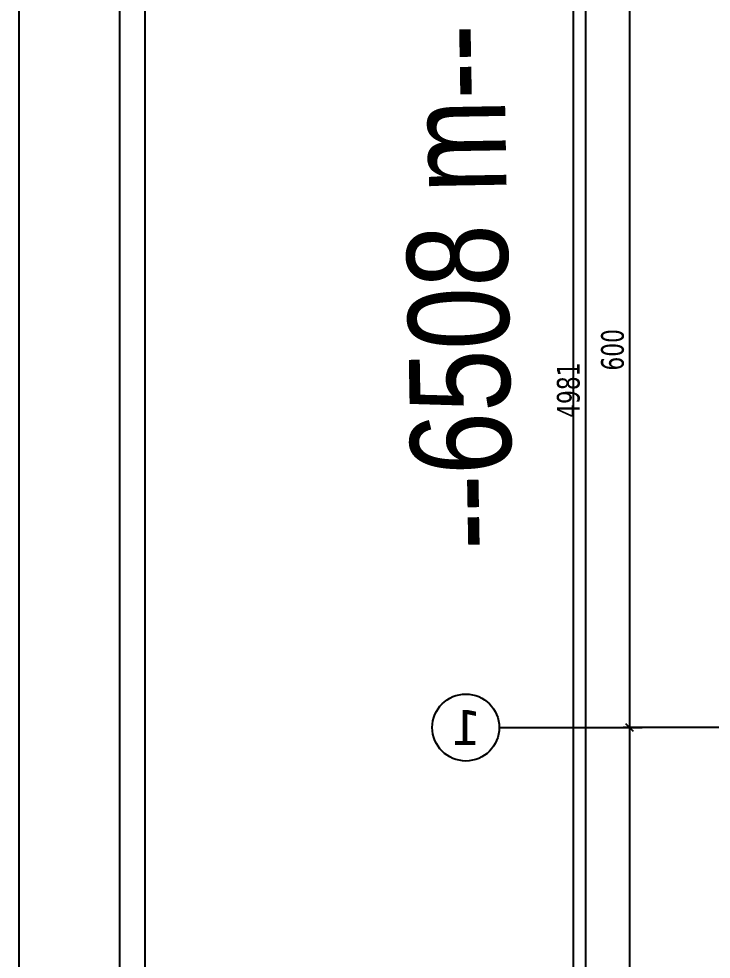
# Model space of a CAD drawing. Header units: millimetres. Extents: x 43168.9 to 43194.6, y -25545.1 to -25543.4.
# Drawn here: x 43168.9159 to 43169.0259, y -25544.3807 to -25544.2314 of the extents above; entities that cross this region are included whole.
import ezdxf
from ezdxf.enums import TextEntityAlignment as Align

# ---------------------------------------------------------------- set-up
doc = ezdxf.new("R2010")
doc.units = ezdxf.units.MM
doc.header["$LTSCALE"] = 200
doc.linetypes.add('DASHDOT2', pattern=[0.5, 0.25, -0.125, 0, -0.125])
for name, color, linetype in [('aks_sgh', 5, 'DASHDOT2'), ('arsasiniri_sgh', 10, 'Continuous'), ('olcuaks_sgh', 41, 'Continuous'), ('pafta_sgh', 11, 'Continuous'), ('yazi-mahal_sgh', 12, 'Continuous')]:
    doc.layers.add(name, color=color, linetype=linetype)
doc.styles.add('dim', font='VERDANA.TTF', dxfattribs={"width": 0.7})
doc.styles.add('text1', font='VERDANA.TTF')
doc.styles.add('text2', font='arial.ttf')

msp = doc.modelspace()

# ---------------------------------------------------------------- linework, layer by layer
msp.add_line((43168.9922, -25544.34392), (43169.01488, -25544.34392))
at = {"color": 0, "linetype": 'ByBlock', "lineweight": -2}
for p, q in [((43169.01228, -25544.34332), (43169.01348, -25544.34452)), ((43169.01348, -25544.34452), (43169.01228, -25544.34332))]:
    msp.add_line(p, q, dxfattribs=at)
at = {"linetype": 'Continuous'}
msp.add_circle((43168.98688, -25544.34392), 0.00532, dxfattribs=at)
at = {"layer": 'aks_sgh'}
msp.add_line((43169.99088, -25544.34392), (43169.01488, -25544.34392), dxfattribs=at)
at = {"layer": 'arsasiniri_sgh', "color": 14}
msp.add_line((43169.004, -25544.89), (43169.004, -25543.58847), dxfattribs=at)
at = {"layer": 'olcuaks_sgh'}
for p, q in [((43169.00588, -25543.79213), (43169.00588, -25544.78874)), ((43169.01288, -25544.22367), (43169.01288, -25544.34417)), ((43169.01688, -25544.34392), (43169.01188, -25544.34392)), ((43169.01688, -25544.34392), (43169.01188, -25544.34392)), ((43169.01288, -25544.34367), (43169.01288, -25544.46217))]:
    msp.add_line(p, q, dxfattribs=at)
at = {"layer": 'pafta_sgh'}
for p, q in [((43168.91588, -25543.51), (43168.91588, -25544.97)), ((43168.93188, -25543.526), (43168.93188, -25544.954)), ((43168.93588, -25543.53), (43168.93588, -25544.95))]:
    msp.add_line(p, q, dxfattribs=at)

# ---------------------------------------------------------------- texts
at = {"linetype": 'Continuous', "style": 'text1', "text_generation_flag": 4}
msp.add_attdef('1', text='', height=0.0056, rotation=180, dxfattribs=at).set_placement((43168.98688, -25544.34392), align=Align.MIDDLE)
at = {"layer": 'olcuaks_sgh', "color": 2, "style": 'dim', "width": 0.7}
for s, p in [('600', (43169.01197, -25544.28723)), ('4981', (43169.00496, -25544.29473))]:
    msp.add_text(s, height=0.0036, rotation=90, dxfattribs=at).set_placement(p)
at = {"layer": 'yazi-mahal_sgh', "style": 'text2', "width": 0.8}
msp.add_text('--6508 m--', height=0.016, rotation=91.0003, dxfattribs=at).set_placement((43168.99436, -25544.31557))

doc.saveas('drawing.dxf')
